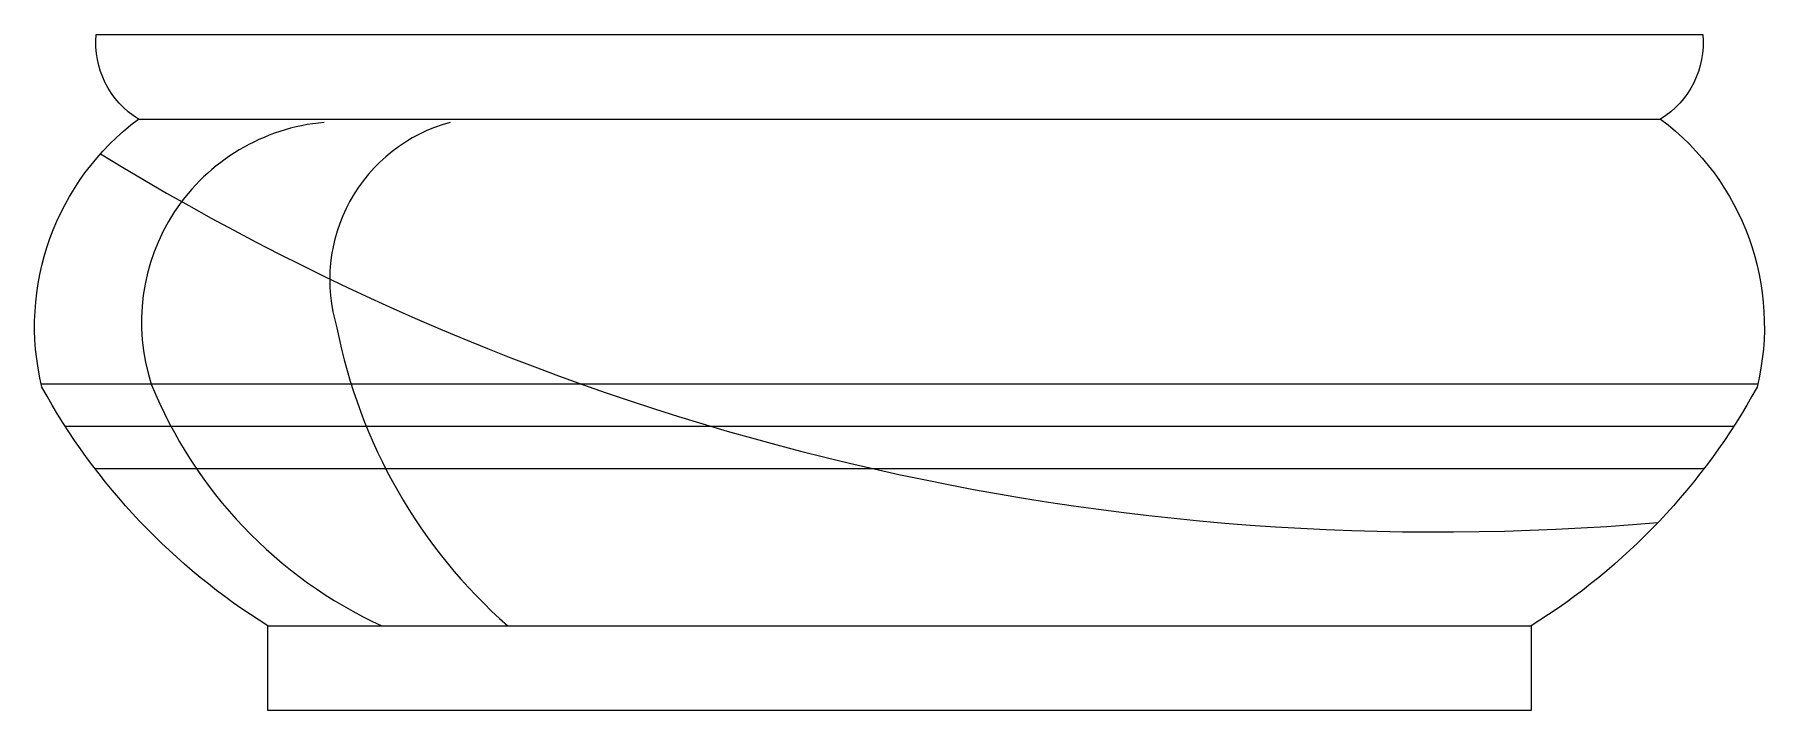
# Model space of a CAD drawing. Header units: millimetres. Extents: x 22565 to 38821, y 15578 to 26720.
# Drawn here: x 32781.6 to 32986.2, y 18152.3 to 18232.3 of the extents above; entities that cross this region are included whole.
import ezdxf

# ---------------------------------------------------------------- set-up
doc = ezdxf.new("R2010")
doc.units = ezdxf.units.MM

# ---------------------------------------------------------------- blocks, each defined once
blk = doc.blocks.new('A$C6DBD3CA2')
for p, q in [((42.91, 70), (222.91, 70)), ((31.38, 38.65), (234.44, 38.65)), ((34.22, 33.65), (231.6, 33.65)), ((37.73, 28.65), (228.09, 28.65)), ((58.21, 10), (207.61, 10))]:
    blk.add_line(p, q)
blk.add_lwpolyline([(58.21, 0), (58.21, 10, -0.12807), (31.48, 38.26, -0.30038), (42.91, 70, -0.288174), (37.91, 80), (227.91, 80, -0.288174), (222.91, 70, -0.30038), (234.34, 38.26, -0.12807), (207.61, 10), (207.61, 0)], format="xyb", close=True)
for points in [[(64.86, 69.6, 0.481442), (44.41, 38.63, 0.190198), (71.67, 10, 0.173383)], [(79.77, 69.6, 0.424792), (66.38, 45.3, 0.165323), (86.58, 10, 0.173383)]]:
    blk.add_lwpolyline(points, format="xyb")
blk.add_arc((196.62, 323.05), 301.93, 238.4, 274.9389)

msp = doc.modelspace()

# ---------------------------------------------------------------- block references
msp.add_blockref('A$C6DBD3CA2', (32750.96, 18152.33))

doc.saveas('drawing.dxf')
